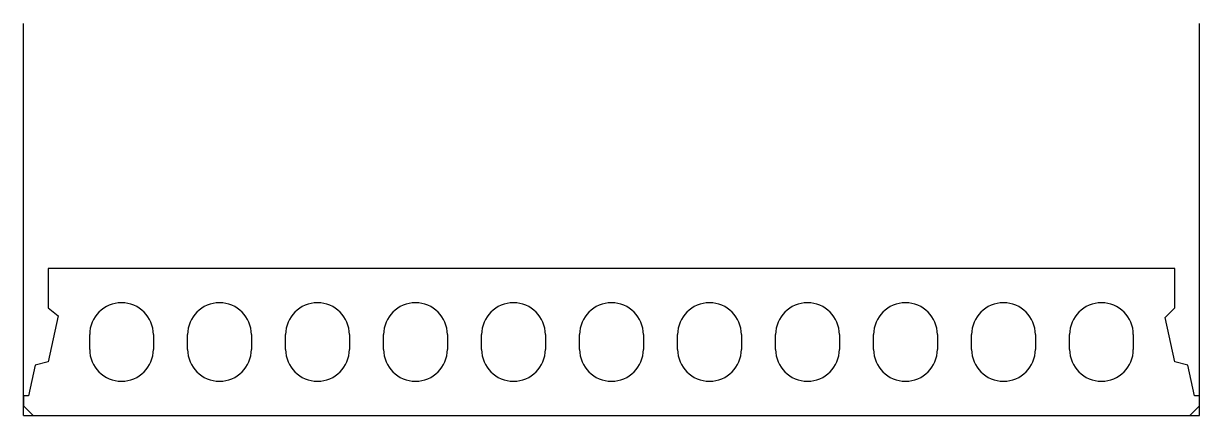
# Model space of a CAD drawing. Extents: x 0 to 1200, y 0 to 400.
import ezdxf

# ---------------------------------------------------------------- set-up
doc = ezdxf.new("R2010")
doc.units = 0
doc.layers.get('0').update_dxf_attribs({"linetype": 'CONTINUOUS'})

msp = doc.modelspace()

# ---------------------------------------------------------------- linework, layer by layer
at = {"linetype": 'CONTINUOUS'}
for p, q in [((0, 0), (0, 400)), ((1200, 0), (1200, 400)), ((1175, 150), (25, 150)), ((25, 150), (25, 110)), ((1175, 150), (25, 150)), ((25, 150), (25, 110)), ((1175, 110), (1175, 150)), ((1175, 110), (1175, 150)), ((25, 110), (35.42, 101.54)), ((25, 110), (35.42, 101.54)), ((1164.94, 99.94), (1175, 110)), ((1164.94, 99.94), (1175, 110)), ((35.42, 101.54), (25.01, 54.68)), ((35.42, 101.54), (25.01, 54.68)), ((1174.99, 54.68), (1164.94, 99.94)), ((1174.99, 54.68), (1164.94, 99.94)), ((67.5, 67.5), (67.5, 82.5)), ((132.5, 82.5), (132.5, 67.5)), ((167.5, 67.5), (167.5, 82.5)), ((232.5, 82.5), (232.5, 67.5)), ((267.5, 67.5), (267.5, 82.5)), ((332.5, 82.5), (332.5, 67.5)), ((367.5, 67.5), (367.5, 82.5)), ((432.5, 82.5), (432.5, 67.5)), ((467.5, 67.5), (467.5, 82.5)), ((532.5, 82.5), (532.5, 67.5)), ((567.5, 67.5), (567.5, 82.5)), ((632.5, 82.5), (632.5, 67.5)), ((667.5, 67.5), (667.5, 82.5)), ((732.5, 82.5), (732.5, 67.5)), ((767.5, 67.5), (767.5, 82.5)), ((832.5, 82.5), (832.5, 67.5)), ((867.5, 67.5), (867.5, 82.5)), ((932.5, 82.5), (932.5, 67.5)), ((967.5, 67.5), (967.5, 82.5)), ((1032.5, 82.5), (1032.5, 67.5)), ((1067.5, 67.5), (1067.5, 82.5)), ((1132.5, 82.5), (1132.5, 67.5)), ((11.99, 51.43), (5, 20)), ((11.99, 51.43), (5, 20)), ((25.01, 54.68), (11.99, 51.43)), ((25.01, 54.68), (11.99, 51.43)), ((1188.01, 51.43), (1174.99, 54.68)), ((1188.01, 51.43), (1174.99, 54.68)), ((1194.99, 20), (1188.01, 51.43)), ((1194.99, 20), (1188.01, 51.43)), ((5, 20), (0, 20)), ((0, 20), (0, 10)), ((5, 20), (0, 20)), ((0, 20), (0, 10)), ((1200, 20), (1194.99, 20)), ((1200, 20), (1194.99, 20)), ((1200, 10), (1200, 20)), ((1200, 10), (1200, 20)), ((0, 10), (10, 0)), ((0, 10), (10, 0)), ((0, 0), (1200, 0)), ((10, 0), (1190, 0)), ((10, 0), (1190, 0)), ((1190, 0), (1200, 10)), ((1190, 0), (1200, 10))]:
    msp.add_line(p, q, dxfattribs=at)
for centre, start, end in [((100, 82.5), 0, 180), ((200, 82.5), 0, 180), ((300, 82.5), 0, 180), ((400, 82.5), 0, 180), ((500, 82.5), 0, 180), ((600, 82.5), 0, 180), ((700, 82.5), 0, 180), ((800, 82.5), 0, 180), ((900, 82.5), 0, 180), ((1000, 82.5), 0, 180), ((1100, 82.5), 0, 180), ((100, 67.5), 180, 0), ((200, 67.5), 180, 0), ((300, 67.5), 180, 0), ((400, 67.5), 180, 0), ((500, 67.5), 180, 0), ((600, 67.5), 180, 0), ((700, 67.5), 180, 0), ((800, 67.5), 180, 0), ((900, 67.5), 180, 0), ((1000, 67.5), 180, 0), ((1100, 67.5), 180, 0)]:
    msp.add_arc(centre, 32.5, start, end, dxfattribs=at)

doc.saveas('drawing.dxf')
